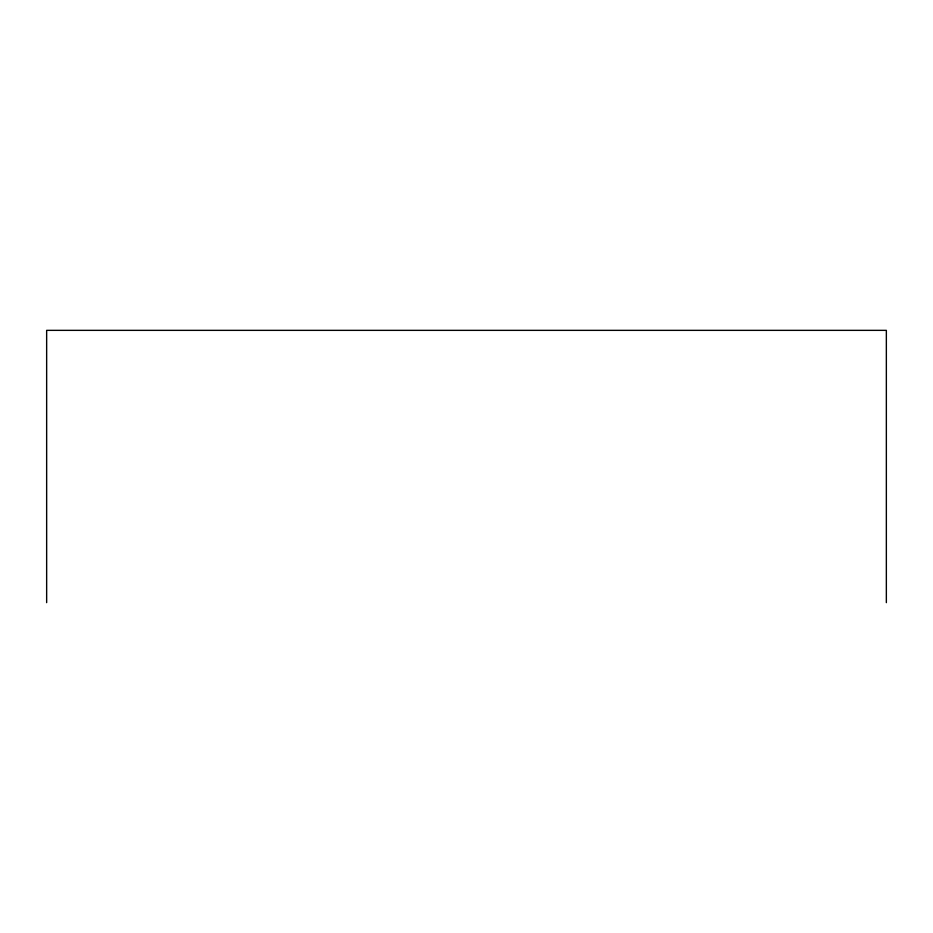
<?xml version="1.0" encoding="UTF-8"?>
<svg xmlns="http://www.w3.org/2000/svg" width="933" height="933" viewBox="0 0 933 933"><rect width="100%" height="100%" fill="white"/><g stroke="black" fill="none" stroke-linecap="round" stroke-linejoin="round"><path stroke-width="1.4" d="M886.35 602.648L886.35 330.352L46.65 330.352L46.65 602.648"/></g></svg>
